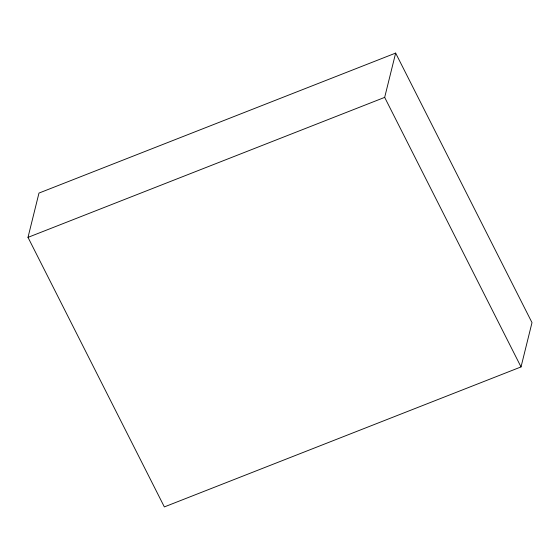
<?xml version="1.0" encoding="UTF-8"?>
<svg xmlns="http://www.w3.org/2000/svg" width="560" height="560" viewBox="0 0 560 560"><rect width="100%" height="100%" fill="white"/><g stroke="black" fill="none" stroke-linecap="round" stroke-linejoin="round"><path stroke-width="0.84" d="M28 237.37L38.976 193.074L395.647 53.088L532 322.63L521.024 366.926L164.353 506.912L28 237.37L384.671 97.377L395.647 53.088M384.671 97.377L521.024 366.926"/></g></svg>
